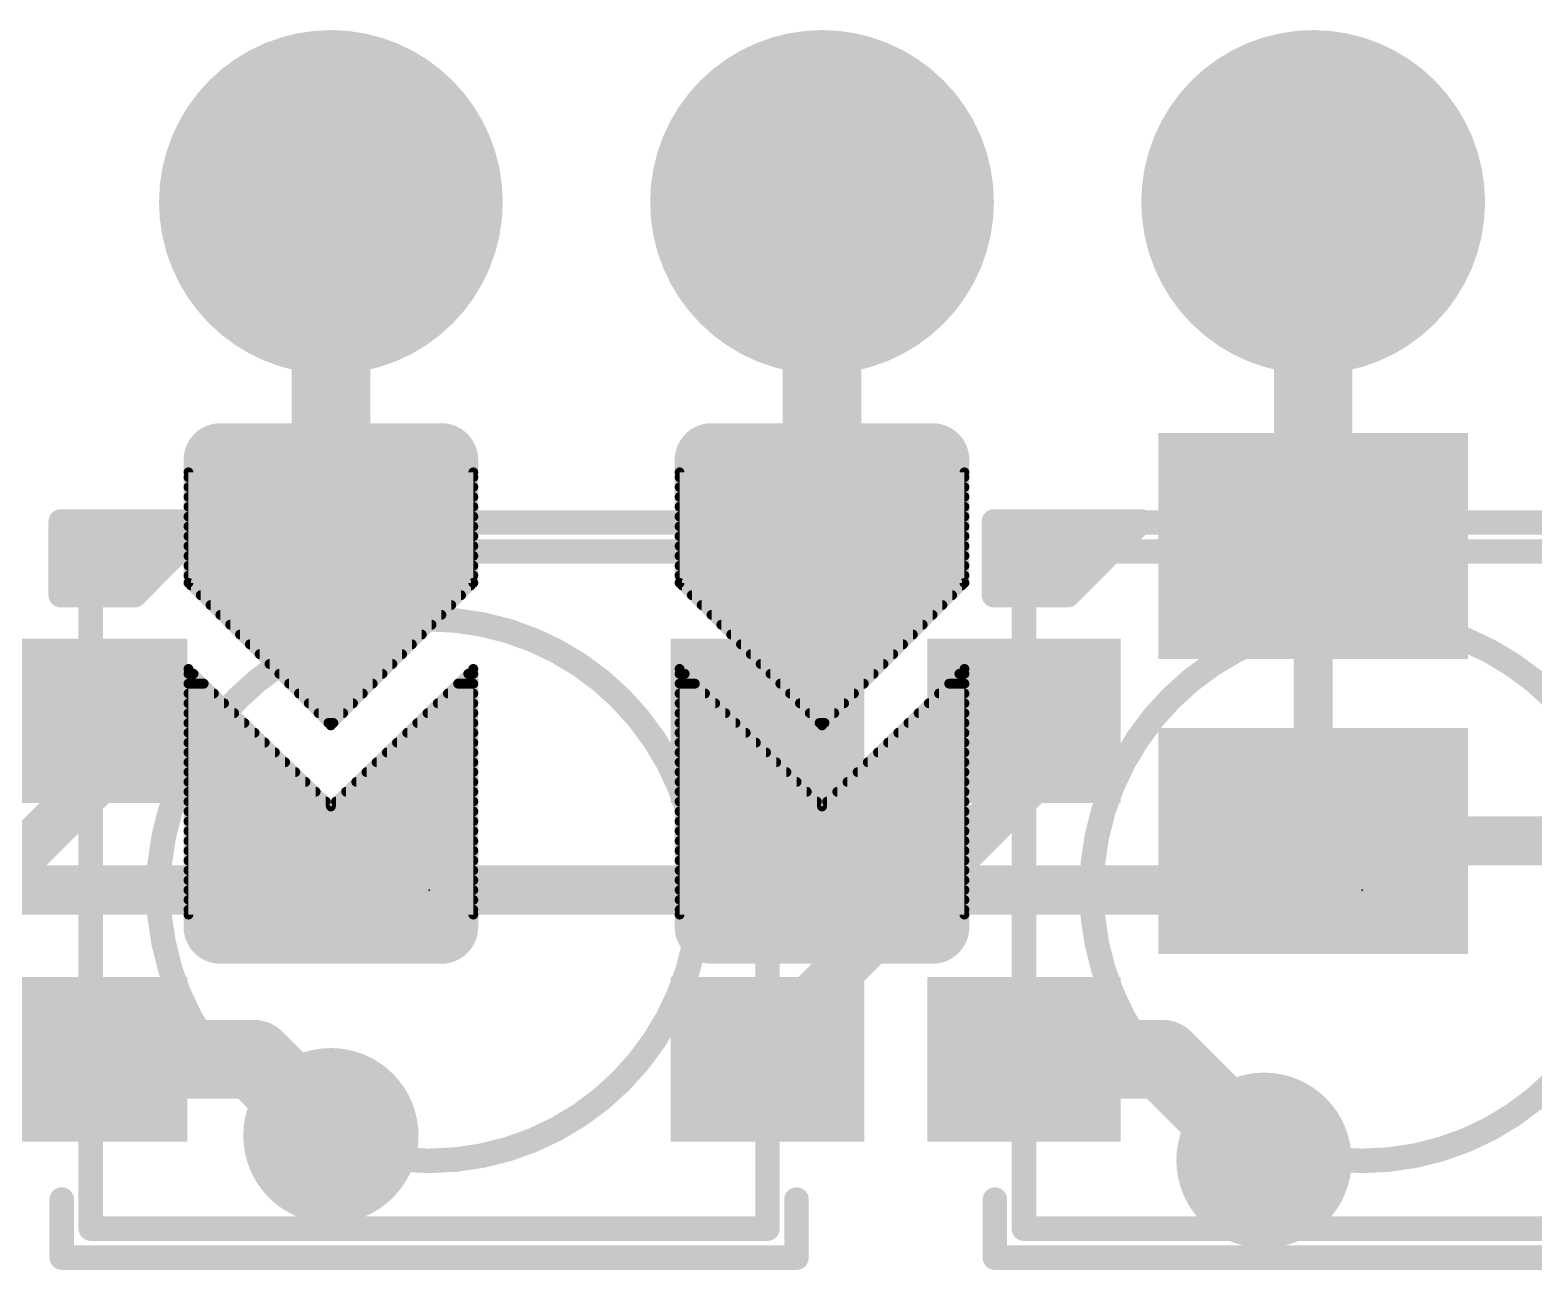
# Model space of a CAD drawing. Extents: x -9.8 to 63.1, y -5.4 to 29.5.
# Drawn here: x 30.19 to 37.97, y 16.07 to 22.48 of the extents above; entities that cross this region are included whole.
import ezdxf

# ---------------------------------------------------------------- set-up
doc = ezdxf.new("R2010")
doc.units = 0
for name, color, linetype in [('1', 12, 'CONTINUOUS'), ('16', 132, 'CONTINUOUS'), ('17', 110, 'CONTINUOUS'), ('18', 110, 'CONTINUOUS'), ('21', 40, 'CONTINUOUS'), ('23', 53, 'CONTINUOUS'), ('51', 253, 'CONTINUOUS')]:
    doc.layers.add(name, color=color, linetype=linetype)

# ---------------------------------------------------------------- blocks, each defined once
blk = doc.blocks.new('RECT')
blk.add_solid([(-0.5, -0.5), (0.5, -0.5), (-0.5, 0.5), (0.5, 0.5)])
blk = doc.blocks.new('ROUNDP')
at = {"const_width": 0.5}
blk.add_lwpolyline([(0, -0.25, 1), (0, 0.25, 1), (0, -0.25)], format="xyb", dxfattribs=at)
blk = doc.blocks.new('RECT121920X243840R50')
at = {"const_width": 0.1905}
blk.add_lwpolyline([(0.2858, -0.5715), (0.2858, 0.5715, 0.4142), (0.1905, 0.6668), (-0.1905, 0.6668, 0.4142), (-0.2858, 0.5715), (-0.2858, -0.5715, 0.4142), (-0.1905, -0.6668), (0.1905, -0.6668, 0.4142)], format="xyb", close=True, dxfattribs=at)
blk.add_solid([(-0.2159, -0.5969), (0.2159, -0.5969), (-0.2159, 0.5969), (0.2159, 0.5969)])
blk = doc.blocks.new('ROUNDV')
at = {"const_width": 0.5}
blk.add_lwpolyline([(0, -0.25, 1), (0, 0.25, 1), (0, -0.25)], format="xyb", dxfattribs=at)

msp = doc.modelspace()

# ---------------------------------------------------------------- linework, layer by layer
at = {"layer": '1'}
for points, const_width in [([(30.508, 18.57), (30.508, 18.909)], 0.254), ([(35.334, 18.57), (35.334, 18.909)], 0.254), ([(29.182, 17.244), (30.508, 18.57)], 0.254), ([(34.008, 17.244), (35.334, 18.57)], 0.254), ([(30.508, 17.159), (31.355, 17.159)], 0.4064), ([(31.355, 17.159), (31.75, 16.764)], 0.4064), ([(34.008, 17.159), (34.008, 17.244)], 0.254), ([(35.334, 17.159), (36.054, 17.159)], 0.4064), ([(36.054, 17.159), (36.576, 16.637)], 0.4064)]:
    msp.add_lwpolyline(points, dxfattribs=dict(at, const_width=const_width))
for points, const_width in [([(30.5715, 18.909, 1), (30.4445, 18.909)], 0.127), ([(35.3975, 18.909, 1), (35.2705, 18.909)], 0.127), ([(30.5529, 18.5251, 1), (30.4631, 18.6149)], 0.127), ([(35.3789, 18.5251, 1), (35.2891, 18.6149)], 0.127), ([(30.4445, 18.57, 1), (30.5715, 18.57)], 0.127), ([(35.2705, 18.57, 1), (35.3975, 18.57)], 0.127), ([(30.508, 17.2606, 1), (30.508, 17.0574)], 0.2032), ([(31.4268, 17.2308, 1), (31.2832, 17.0872)], 0.2032), ([(31.355, 17.0574, 1), (31.355, 17.2606)], 0.2032), ([(34.0715, 17.244, 1), (33.9445, 17.244)], 0.127), ([(33.9631, 17.2889, 1), (34.0529, 17.1991)], 0.127), ([(35.334, 17.2606, 1), (35.334, 17.0574)], 0.2032), ([(36.1258, 17.2308, 1), (35.9822, 17.0872)], 0.2032), ([(36.054, 17.0574, 1), (36.054, 17.2606)], 0.2032), ([(33.9445, 17.159, 1), (34.0715, 17.159)], 0.127), ([(31.6782, 16.6922, 1), (31.8218, 16.8358)], 0.2032), ([(36.5042, 16.5652, 1), (36.6478, 16.7088)], 0.2032)]:
    msp.add_lwpolyline(points, format="xyb", dxfattribs=dict(at, const_width=const_width))
at = {"layer": '16'}
for points, const_width in [([(31.75, 21.59), (31.75, 20.066)], 0.4064), ([(34.29, 21.59), (34.29, 20.066)], 0.4064), ([(36.83, 21.59), (36.83, 19.812)], 0.4064), ([(31.0134, 20.193), (31.0134, 19.6215)], 0.0508), ([(32.4866, 20.193), (31.0134, 20.193)], 0.0508), ([(31.0134, 20.1676), (32.4866, 20.1676)], 0.0508), ([(32.4866, 19.6215), (32.4866, 20.193)], 0.0508), ([(33.5534, 20.193), (33.5534, 19.6215)], 0.0508), ([(35.0266, 20.193), (33.5534, 20.193)], 0.0508), ([(33.5534, 20.1676), (35.0266, 20.1676)], 0.0508), ([(35.0266, 19.6215), (35.0266, 20.193)], 0.0508), ([(31.0134, 20.1168), (32.4866, 20.1168)], 0.0508), ([(31.0134, 20.066), (32.4866, 20.066)], 0.0508), ([(33.5534, 20.1168), (35.0266, 20.1168)], 0.0508), ([(33.5534, 20.066), (35.0266, 20.066)], 0.0508), ([(31.0134, 20.0152), (32.4866, 20.0152)], 0.0508), ([(31.0134, 19.9644), (32.4866, 19.9644)], 0.0508), ([(33.5534, 20.0152), (35.0266, 20.0152)], 0.0508), ([(33.5534, 19.9644), (35.0266, 19.9644)], 0.0508), ([(31.0134, 19.9136), (32.4866, 19.9136)], 0.0508), ([(33.5534, 19.9136), (35.0266, 19.9136)], 0.0508), ([(31.0134, 19.8628), (32.4866, 19.8628)], 0.0508), ([(31.0134, 19.812), (32.4866, 19.812)], 0.0508), ([(33.5534, 19.8628), (35.0266, 19.8628)], 0.0508), ([(33.5534, 19.812), (35.0266, 19.812)], 0.0508), ([(31.0134, 19.7612), (32.4866, 19.7612)], 0.0508), ([(33.5534, 19.7612), (35.0266, 19.7612)], 0.0508), ([(31.0134, 19.7104), (32.4866, 19.7104)], 0.0508), ([(31.0134, 19.6596), (32.4866, 19.6596)], 0.0508), ([(33.5534, 19.7104), (35.0266, 19.7104)], 0.0508), ([(33.5534, 19.6596), (35.0266, 19.6596)], 0.0508), ([(31.0134, 19.6215), (31.75, 18.8849)], 0.0508), ([(31.0261, 19.6088), (32.4739, 19.6088)], 0.0508), ([(31.75, 18.8849), (32.4866, 19.6215)], 0.0508), ([(33.5534, 19.6215), (34.29, 18.8849)], 0.0508), ([(33.5661, 19.6088), (35.0139, 19.6088)], 0.0508), ([(34.29, 18.8849), (35.0266, 19.6215)], 0.0508), ([(31.0769, 19.558), (32.4231, 19.558)], 0.0508), ([(31.1277, 19.5072), (32.3723, 19.5072)], 0.0508), ([(33.6169, 19.558), (34.9631, 19.558)], 0.0508), ([(33.6677, 19.5072), (34.9123, 19.5072)], 0.0508), ([(31.1785, 19.4564), (32.3215, 19.4564)], 0.0508), ([(33.7185, 19.4564), (34.8615, 19.4564)], 0.0508), ([(31.2293, 19.4056), (32.2707, 19.4056)], 0.0508), ([(31.2801, 19.3548), (32.2199, 19.3548)], 0.0508), ([(33.7693, 19.4056), (34.8107, 19.4056)], 0.0508), ([(33.8201, 19.3548), (34.7599, 19.3548)], 0.0508), ([(31.3309, 19.304), (32.1691, 19.304)], 0.0508), ([(33.8709, 19.304), (34.7091, 19.304)], 0.0508), ([(31.3817, 19.2532), (32.1183, 19.2532)], 0.0508), ([(31.4325, 19.2024), (32.0675, 19.2024)], 0.0508), ([(33.9217, 19.2532), (34.6583, 19.2532)], 0.0508), ([(33.9725, 19.2024), (34.6075, 19.2024)], 0.0508), ([(31.0134, 19.177), (31.75, 18.4658)], 0.0508), ([(31.0134, 17.907), (31.0134, 19.177)], 0.0508), ([(31.0134, 19.1516), (31.0397, 19.1516)], 0.0508), ([(31.4833, 19.1516), (32.0167, 19.1516)], 0.0508), ([(31.75, 18.4658), (32.4866, 19.177)], 0.0508), ([(32.4603, 19.1516), (32.4866, 19.1516)], 0.0508), ([(32.4866, 19.177), (32.4866, 17.907)], 0.0508), ([(33.5534, 19.177), (34.29, 18.4658)], 0.0508), ([(33.5534, 17.907), (33.5534, 19.177)], 0.0508), ([(33.5534, 19.1516), (33.5797, 19.1516)], 0.0508), ([(34.0233, 19.1516), (34.5567, 19.1516)], 0.0508), ([(34.29, 18.4658), (35.0266, 19.177)], 0.0508), ([(35.0003, 19.1516), (35.0266, 19.1516)], 0.0508), ([(35.0266, 19.177), (35.0266, 17.907)], 0.0508), ([(31.0134, 19.1008), (31.0923, 19.1008)], 0.0508), ([(31.0134, 19.05), (31.1449, 19.05)], 0.0508), ([(31.5341, 19.1008), (31.9659, 19.1008)], 0.0508), ([(31.5849, 19.05), (31.9151, 19.05)], 0.0508), ([(32.3551, 19.05), (32.4866, 19.05)], 0.0508), ([(32.4077, 19.1008), (32.4866, 19.1008)], 0.0508), ([(33.5534, 19.1008), (33.6323, 19.1008)], 0.0508), ([(33.5534, 19.05), (33.6849, 19.05)], 0.0508), ([(34.0741, 19.1008), (34.5059, 19.1008)], 0.0508), ([(34.1249, 19.05), (34.4551, 19.05)], 0.0508), ([(34.8951, 19.05), (35.0266, 19.05)], 0.0508), ([(34.9477, 19.1008), (35.0266, 19.1008)], 0.0508), ([(31.0134, 18.9992), (31.1976, 18.9992)], 0.0508), ([(31.6357, 18.9992), (31.8643, 18.9992)], 0.0508), ([(32.3025, 18.9992), (32.4866, 18.9992)], 0.0508), ([(33.5534, 18.9992), (33.7375, 18.9992)], 0.0508), ([(34.1757, 18.9992), (34.4043, 18.9992)], 0.0508), ([(34.8424, 18.9992), (35.0266, 18.9992)], 0.0508), ([(31.0134, 18.9484), (31.2502, 18.9484)], 0.0508), ([(31.0134, 18.8976), (31.3028, 18.8976)], 0.0508), ([(31.6865, 18.9484), (31.8135, 18.9484)], 0.0508), ([(31.7373, 18.8976), (31.7627, 18.8976)], 0.0508), ([(32.1972, 18.8976), (32.4866, 18.8976)], 0.0508), ([(32.2498, 18.9484), (32.4866, 18.9484)], 0.0508), ([(33.5534, 18.9484), (33.7902, 18.9484)], 0.0508), ([(33.5534, 18.8976), (33.8428, 18.8976)], 0.0508), ([(34.2265, 18.9484), (34.3535, 18.9484)], 0.0508), ([(34.2773, 18.8976), (34.3027, 18.8976)], 0.0508), ([(34.7372, 18.8976), (35.0266, 18.8976)], 0.0508), ([(34.7898, 18.9484), (35.0266, 18.9484)], 0.0508), ([(31.0134, 18.8468), (31.3554, 18.8468)], 0.0508), ([(32.1446, 18.8468), (32.4866, 18.8468)], 0.0508), ([(33.5534, 18.8468), (33.8954, 18.8468)], 0.0508), ([(34.6846, 18.8468), (35.0266, 18.8468)], 0.0508), ([(31.0134, 18.796), (31.408, 18.796)], 0.0508), ([(31.0134, 18.7452), (31.4606, 18.7452)], 0.0508), ([(32.0394, 18.7452), (32.4866, 18.7452)], 0.0508), ([(32.092, 18.796), (32.4866, 18.796)], 0.0508), ([(33.5534, 18.796), (33.948, 18.796)], 0.0508), ([(33.5534, 18.7452), (34.0006, 18.7452)], 0.0508), ([(34.5794, 18.7452), (35.0266, 18.7452)], 0.0508), ([(34.632, 18.796), (35.0266, 18.796)], 0.0508), ([(31.0134, 18.6944), (31.5132, 18.6944)], 0.0508), ([(31.0134, 18.6436), (31.5659, 18.6436)], 0.0508), ([(31.9342, 18.6436), (32.4866, 18.6436)], 0.0508), ([(31.9868, 18.6944), (32.4866, 18.6944)], 0.0508), ([(33.5534, 18.6944), (34.0532, 18.6944)], 0.0508), ([(33.5534, 18.6436), (34.1059, 18.6436)], 0.0508), ([(34.4742, 18.6436), (35.0266, 18.6436)], 0.0508), ([(34.5268, 18.6944), (35.0266, 18.6944)], 0.0508), ([(31.0134, 18.5928), (31.6185, 18.5928)], 0.0508), ([(31.8815, 18.5928), (32.4866, 18.5928)], 0.0508), ([(33.5534, 18.5928), (34.1585, 18.5928)], 0.0508), ([(34.4215, 18.5928), (35.0266, 18.5928)], 0.0508), ([(31.0134, 18.542), (31.6711, 18.542)], 0.0508), ([(31.0134, 18.4912), (31.7237, 18.4912)], 0.0508), ([(31.7763, 18.4912), (32.4866, 18.4912)], 0.0508), ([(31.8289, 18.542), (32.4866, 18.542)], 0.0508), ([(33.5534, 18.542), (34.2111, 18.542)], 0.0508), ([(33.5534, 18.4912), (34.2637, 18.4912)], 0.0508), ([(34.3163, 18.4912), (35.0266, 18.4912)], 0.0508), ([(34.3689, 18.542), (35.0266, 18.542)], 0.0508), ([(31.0134, 18.4404), (32.4866, 18.4404)], 0.0508), ([(33.5534, 18.4404), (35.0266, 18.4404)], 0.0508), ([(31.0134, 18.3896), (32.4866, 18.3896)], 0.0508), ([(31.0134, 18.3388), (32.4866, 18.3388)], 0.0508), ([(33.5534, 18.3896), (35.0266, 18.3896)], 0.0508), ([(33.5534, 18.3388), (35.0266, 18.3388)], 0.0508), ([(36.83, 18.288), (36.576, 18.034)], 0.254), ([(39.116, 18.288), (36.83, 18.288)], 0.254), ([(31.0134, 18.288), (32.4866, 18.288)], 0.0508), ([(33.5534, 18.288), (35.0266, 18.288)], 0.0508), ([(31.0134, 18.2372), (32.4866, 18.2372)], 0.0508), ([(31.0134, 18.1864), (32.4866, 18.1864)], 0.0508), ([(33.5534, 18.2372), (35.0266, 18.2372)], 0.0508), ([(33.5534, 18.1864), (35.0266, 18.1864)], 0.0508), ([(31.75, 18.034), (29.21, 18.034)], 0.254), ([(31.0134, 18.1356), (32.4866, 18.1356)], 0.0508), ([(34.29, 18.034), (31.75, 18.034)], 0.254), ([(33.5534, 18.1356), (35.0266, 18.1356)], 0.0508), ([(36.576, 18.034), (34.29, 18.034)], 0.254), ([(31.0134, 18.0848), (32.4866, 18.0848)], 0.0508), ([(31.0134, 18.034), (32.4866, 18.034)], 0.0508), ([(33.5534, 18.0848), (35.0266, 18.0848)], 0.0508), ([(33.5534, 18.034), (35.0266, 18.034)], 0.0508), ([(31.0134, 17.9832), (32.4866, 17.9832)], 0.0508), ([(33.5534, 17.9832), (35.0266, 17.9832)], 0.0508), ([(31.0134, 17.9324), (32.4866, 17.9324)], 0.0508), ([(32.4866, 17.907), (31.0134, 17.907)], 0.0508), ([(33.5534, 17.9324), (35.0266, 17.9324)], 0.0508), ([(35.0266, 17.907), (33.5534, 17.907)], 0.0508), ([(31.75, 16.764), (31.623, 16.764)], 0.4064), ([(36.576, 16.637), (36.576, 16.383)], 0.4064)]:
    msp.add_lwpolyline(points, dxfattribs=dict(at, const_width=const_width))
for points, const_width in [([(31.8516, 21.59, 1), (31.6484, 21.59)], 0.2032), ([(34.3916, 21.59, 1), (34.1884, 21.59)], 0.2032), ([(36.9316, 21.59, 1), (36.7284, 21.59)], 0.2032), ([(31.0261, 20.193, 1), (31.0007, 20.193)], 0.0254), ([(31.0134, 20.2057, 1), (31.0134, 20.1803)], 0.0254), ([(31.0134, 20.1803, 1), (31.0134, 20.1549)], 0.0254), ([(31.6484, 20.066, 1), (31.8516, 20.066)], 0.2032), ([(32.4993, 20.193, 1), (32.4739, 20.193)], 0.0254), ([(32.4866, 20.1803, 1), (32.4866, 20.2057)], 0.0254), ([(32.4866, 20.1549, 1), (32.4866, 20.1803)], 0.0254), ([(33.5661, 20.193, 1), (33.5407, 20.193)], 0.0254), ([(33.5534, 20.2057, 1), (33.5534, 20.1803)], 0.0254), ([(33.5534, 20.1803, 1), (33.5534, 20.1549)], 0.0254), ([(34.1884, 20.066, 1), (34.3916, 20.066)], 0.2032), ([(35.0393, 20.193, 1), (35.0139, 20.193)], 0.0254), ([(35.0266, 20.1803, 1), (35.0266, 20.2057)], 0.0254), ([(35.0266, 20.1549, 1), (35.0266, 20.1803)], 0.0254), ([(31.0134, 20.1295, 1), (31.0134, 20.1041)], 0.0254), ([(31.0134, 20.0787, 1), (31.0134, 20.0533)], 0.0254), ([(32.4866, 20.1041, 1), (32.4866, 20.1295)], 0.0254), ([(32.4866, 20.0533, 1), (32.4866, 20.0787)], 0.0254), ([(33.5534, 20.1295, 1), (33.5534, 20.1041)], 0.0254), ([(33.5534, 20.0787, 1), (33.5534, 20.0533)], 0.0254), ([(35.0266, 20.1041, 1), (35.0266, 20.1295)], 0.0254), ([(35.0266, 20.0533, 1), (35.0266, 20.0787)], 0.0254), ([(31.0134, 20.0279, 1), (31.0134, 20.0025)], 0.0254), ([(31.0134, 19.9771, 1), (31.0134, 19.9517)], 0.0254), ([(32.4866, 20.0025, 1), (32.4866, 20.0279)], 0.0254), ([(32.4866, 19.9517, 1), (32.4866, 19.9771)], 0.0254), ([(33.5534, 20.0279, 1), (33.5534, 20.0025)], 0.0254), ([(33.5534, 19.9771, 1), (33.5534, 19.9517)], 0.0254), ([(35.0266, 20.0025, 1), (35.0266, 20.0279)], 0.0254), ([(35.0266, 19.9517, 1), (35.0266, 19.9771)], 0.0254), ([(31.0134, 19.9263, 1), (31.0134, 19.9009)], 0.0254), ([(32.4866, 19.9009, 1), (32.4866, 19.9263)], 0.0254), ([(33.5534, 19.9263, 1), (33.5534, 19.9009)], 0.0254), ([(35.0266, 19.9009, 1), (35.0266, 19.9263)], 0.0254), ([(36.7284, 19.812, 1), (36.9316, 19.812)], 0.2032), ([(31.0134, 19.8755, 1), (31.0134, 19.8501)], 0.0254), ([(31.0134, 19.8247, 1), (31.0134, 19.7993)], 0.0254), ([(32.4866, 19.8501, 1), (32.4866, 19.8755)], 0.0254), ([(32.4866, 19.7993, 1), (32.4866, 19.8247)], 0.0254), ([(33.5534, 19.8755, 1), (33.5534, 19.8501)], 0.0254), ([(33.5534, 19.8247, 1), (33.5534, 19.7993)], 0.0254), ([(35.0266, 19.8501, 1), (35.0266, 19.8755)], 0.0254), ([(35.0266, 19.7993, 1), (35.0266, 19.8247)], 0.0254), ([(31.0134, 19.7739, 1), (31.0134, 19.7485)], 0.0254), ([(32.4866, 19.7485, 1), (32.4866, 19.7739)], 0.0254), ([(33.5534, 19.7739, 1), (33.5534, 19.7485)], 0.0254), ([(35.0266, 19.7485, 1), (35.0266, 19.7739)], 0.0254), ([(31.0134, 19.7231, 1), (31.0134, 19.6977)], 0.0254), ([(31.0134, 19.6723, 1), (31.0134, 19.6469)], 0.0254), ([(32.4866, 19.6977, 1), (32.4866, 19.7231)], 0.0254), ([(32.4866, 19.6469, 1), (32.4866, 19.6723)], 0.0254), ([(33.5534, 19.7231, 1), (33.5534, 19.6977)], 0.0254), ([(33.5534, 19.6723, 1), (33.5534, 19.6469)], 0.0254), ([(35.0266, 19.6977, 1), (35.0266, 19.7231)], 0.0254), ([(35.0266, 19.6469, 1), (35.0266, 19.6723)], 0.0254), ([(31.0224, 19.6305, 1), (31.0044, 19.6125)], 0.0254), ([(31.0007, 19.6215, 1), (31.0261, 19.6215)], 0.0254), ([(31.0261, 19.6215, 1), (31.0261, 19.5961)], 0.0254), ([(32.4739, 19.6215, 1), (32.4993, 19.6215)], 0.0254), ([(32.4739, 19.5961, 1), (32.4739, 19.6215)], 0.0254), ([(32.4956, 19.6125, 1), (32.4776, 19.6305)], 0.0254), ([(33.5624, 19.6305, 1), (33.5444, 19.6125)], 0.0254), ([(33.5407, 19.6215, 1), (33.5661, 19.6215)], 0.0254), ([(33.5661, 19.6215, 1), (33.5661, 19.5961)], 0.0254), ([(35.0139, 19.6215, 1), (35.0393, 19.6215)], 0.0254), ([(35.0139, 19.5961, 1), (35.0139, 19.6215)], 0.0254), ([(35.0356, 19.6125, 1), (35.0176, 19.6305)], 0.0254), ([(31.0769, 19.5707, 1), (31.0769, 19.5453)], 0.0254), ([(31.1277, 19.5199, 1), (31.1277, 19.4945)], 0.0254), ([(32.3723, 19.4945, 1), (32.3723, 19.5199)], 0.0254), ([(32.4231, 19.5453, 1), (32.4231, 19.5707)], 0.0254), ([(33.6169, 19.5707, 1), (33.6169, 19.5453)], 0.0254), ([(33.6677, 19.5199, 1), (33.6677, 19.4945)], 0.0254), ([(34.9123, 19.4945, 1), (34.9123, 19.5199)], 0.0254), ([(34.9631, 19.5453, 1), (34.9631, 19.5707)], 0.0254), ([(31.1785, 19.4691, 1), (31.1785, 19.4437)], 0.0254), ([(32.3215, 19.4437, 1), (32.3215, 19.4691)], 0.0254), ([(33.7185, 19.4691, 1), (33.7185, 19.4437)], 0.0254), ([(34.8615, 19.4437, 1), (34.8615, 19.4691)], 0.0254), ([(31.2293, 19.4183, 1), (31.2293, 19.3929)], 0.0254), ([(31.2801, 19.3675, 1), (31.2801, 19.3421)], 0.0254), ([(32.2199, 19.3421, 1), (32.2199, 19.3675)], 0.0254), ([(32.2707, 19.3929, 1), (32.2707, 19.4183)], 0.0254), ([(33.7693, 19.4183, 1), (33.7693, 19.3929)], 0.0254), ([(33.8201, 19.3675, 1), (33.8201, 19.3421)], 0.0254), ([(34.7599, 19.3421, 1), (34.7599, 19.3675)], 0.0254), ([(34.8107, 19.3929, 1), (34.8107, 19.4183)], 0.0254), ([(31.3309, 19.3167, 1), (31.3309, 19.2913)], 0.0254), ([(32.1691, 19.2913, 1), (32.1691, 19.3167)], 0.0254), ([(33.8709, 19.3167, 1), (33.8709, 19.2913)], 0.0254), ([(34.7091, 19.2913, 1), (34.7091, 19.3167)], 0.0254), ([(31.3817, 19.2659, 1), (31.3817, 19.2405)], 0.0254), ([(31.4325, 19.2151, 1), (31.4325, 19.1897)], 0.0254), ([(32.0675, 19.1897, 1), (32.0675, 19.2151)], 0.0254), ([(32.1183, 19.2405, 1), (32.1183, 19.2659)], 0.0254), ([(33.9217, 19.2659, 1), (33.9217, 19.2405)], 0.0254), ([(33.9725, 19.2151, 1), (33.9725, 19.1897)], 0.0254), ([(34.6075, 19.1897, 1), (34.6075, 19.2151)], 0.0254), ([(34.6583, 19.2405, 1), (34.6583, 19.2659)], 0.0254), ([(31.0222, 19.1861, 1), (31.0046, 19.1679)], 0.0254), ([(31.0261, 19.177, 1), (31.0007, 19.177)], 0.0254), ([(31.0134, 19.1643, 1), (31.0134, 19.1389)], 0.0254), ([(31.0397, 19.1389, 1), (31.0397, 19.1643)], 0.0254), ([(31.4833, 19.1643, 1), (31.4833, 19.1389)], 0.0254), ([(32.0167, 19.1389, 1), (32.0167, 19.1643)], 0.0254), ([(32.4603, 19.1643, 1), (32.4603, 19.1389)], 0.0254), ([(32.4993, 19.177, 1), (32.4739, 19.177)], 0.0254), ([(32.4954, 19.1679, 1), (32.4778, 19.1861)], 0.0254), ([(32.4866, 19.1389, 1), (32.4866, 19.1643)], 0.0254), ([(33.5622, 19.1861, 1), (33.5446, 19.1679)], 0.0254), ([(33.5661, 19.177, 1), (33.5407, 19.177)], 0.0254), ([(33.5534, 19.1643, 1), (33.5534, 19.1389)], 0.0254), ([(33.5797, 19.1389, 1), (33.5797, 19.1643)], 0.0254), ([(34.0233, 19.1643, 1), (34.0233, 19.1389)], 0.0254), ([(34.5567, 19.1389, 1), (34.5567, 19.1643)], 0.0254), ([(35.0003, 19.1643, 1), (35.0003, 19.1389)], 0.0254), ([(35.0393, 19.177, 1), (35.0139, 19.177)], 0.0254), ([(35.0354, 19.1679, 1), (35.0178, 19.1861)], 0.0254), ([(35.0266, 19.1389, 1), (35.0266, 19.1643)], 0.0254), ([(31.0134, 19.1135, 1), (31.0134, 19.0881)], 0.0254), ([(31.0134, 19.0627, 1), (31.0134, 19.0373)], 0.0254), ([(31.0923, 19.0881, 1), (31.0923, 19.1135)], 0.0254), ([(31.1449, 19.0373, 1), (31.1449, 19.0627)], 0.0254), ([(31.5341, 19.1135, 1), (31.5341, 19.0881)], 0.0254), ([(31.5849, 19.0627, 1), (31.5849, 19.0373)], 0.0254), ([(31.9151, 19.0373, 1), (31.9151, 19.0627)], 0.0254), ([(31.9659, 19.0881, 1), (31.9659, 19.1135)], 0.0254), ([(32.3551, 19.0627, 1), (32.3551, 19.0373)], 0.0254), ([(32.4077, 19.1135, 1), (32.4077, 19.0881)], 0.0254), ([(32.4866, 19.0881, 1), (32.4866, 19.1135)], 0.0254), ([(32.4866, 19.0373, 1), (32.4866, 19.0627)], 0.0254), ([(33.5534, 19.1135, 1), (33.5534, 19.0881)], 0.0254), ([(33.5534, 19.0627, 1), (33.5534, 19.0373)], 0.0254), ([(33.6323, 19.0881, 1), (33.6323, 19.1135)], 0.0254), ([(33.6849, 19.0373, 1), (33.6849, 19.0627)], 0.0254), ([(34.0741, 19.1135, 1), (34.0741, 19.0881)], 0.0254), ([(34.1249, 19.0627, 1), (34.1249, 19.0373)], 0.0254), ([(34.4551, 19.0373, 1), (34.4551, 19.0627)], 0.0254), ([(34.5059, 19.0881, 1), (34.5059, 19.1135)], 0.0254), ([(34.8951, 19.0627, 1), (34.8951, 19.0373)], 0.0254), ([(34.9477, 19.1135, 1), (34.9477, 19.0881)], 0.0254), ([(35.0266, 19.0881, 1), (35.0266, 19.1135)], 0.0254), ([(35.0266, 19.0373, 1), (35.0266, 19.0627)], 0.0254), ([(31.0134, 19.0119, 1), (31.0134, 18.9865)], 0.0254), ([(31.1976, 18.9865, 1), (31.1976, 19.0119)], 0.0254), ([(31.6357, 19.0119, 1), (31.6357, 18.9865)], 0.0254), ([(31.8643, 18.9865, 1), (31.8643, 19.0119)], 0.0254), ([(32.3025, 19.0119, 1), (32.3025, 18.9865)], 0.0254), ([(32.4866, 18.9865, 1), (32.4866, 19.0119)], 0.0254), ([(33.5534, 19.0119, 1), (33.5534, 18.9865)], 0.0254), ([(33.7375, 18.9865, 1), (33.7375, 19.0119)], 0.0254), ([(34.1757, 19.0119, 1), (34.1757, 18.9865)], 0.0254), ([(34.4043, 18.9865, 1), (34.4043, 19.0119)], 0.0254), ([(34.8424, 19.0119, 1), (34.8424, 18.9865)], 0.0254), ([(35.0266, 18.9865, 1), (35.0266, 19.0119)], 0.0254), ([(31.0134, 18.9611, 1), (31.0134, 18.9357)], 0.0254), ([(31.0134, 18.9103, 1), (31.0134, 18.8849)], 0.0254), ([(31.2502, 18.9357, 1), (31.2502, 18.9611)], 0.0254), ([(31.3028, 18.8849, 1), (31.3028, 18.9103)], 0.0254), ([(31.6865, 18.9611, 1), (31.6865, 18.9357)], 0.0254), ([(31.7373, 18.9103, 1), (31.7373, 18.8849)], 0.0254), ([(31.741, 18.8939, 1), (31.759, 18.8759)], 0.0254), ([(31.741, 18.8759, 1), (31.759, 18.8939)], 0.0254), ([(31.7627, 18.8849, 1), (31.7627, 18.9103)], 0.0254), ([(31.8135, 18.9357, 1), (31.8135, 18.9611)], 0.0254), ([(32.1972, 18.9103, 1), (32.1972, 18.8849)], 0.0254), ([(32.2498, 18.9611, 1), (32.2498, 18.9357)], 0.0254), ([(32.4866, 18.9357, 1), (32.4866, 18.9611)], 0.0254), ([(32.4866, 18.8849, 1), (32.4866, 18.9103)], 0.0254), ([(33.5534, 18.9611, 1), (33.5534, 18.9357)], 0.0254), ([(33.5534, 18.9103, 1), (33.5534, 18.8849)], 0.0254), ([(33.7902, 18.9357, 1), (33.7902, 18.9611)], 0.0254), ([(33.8428, 18.8849, 1), (33.8428, 18.9103)], 0.0254), ([(34.2265, 18.9611, 1), (34.2265, 18.9357)], 0.0254), ([(34.2773, 18.9103, 1), (34.2773, 18.8849)], 0.0254), ([(34.281, 18.8939, 1), (34.299, 18.8759)], 0.0254), ([(34.281, 18.8759, 1), (34.299, 18.8939)], 0.0254), ([(34.3027, 18.8849, 1), (34.3027, 18.9103)], 0.0254), ([(34.3535, 18.9357, 1), (34.3535, 18.9611)], 0.0254), ([(34.7372, 18.9103, 1), (34.7372, 18.8849)], 0.0254), ([(34.7898, 18.9611, 1), (34.7898, 18.9357)], 0.0254), ([(35.0266, 18.9357, 1), (35.0266, 18.9611)], 0.0254), ([(35.0266, 18.8849, 1), (35.0266, 18.9103)], 0.0254), ([(31.0134, 18.8595, 1), (31.0134, 18.8341)], 0.0254), ([(31.3554, 18.8341, 1), (31.3554, 18.8595)], 0.0254), ([(32.1446, 18.8595, 1), (32.1446, 18.8341)], 0.0254), ([(32.4866, 18.8341, 1), (32.4866, 18.8595)], 0.0254), ([(33.5534, 18.8595, 1), (33.5534, 18.8341)], 0.0254), ([(33.8954, 18.8341, 1), (33.8954, 18.8595)], 0.0254), ([(34.6846, 18.8595, 1), (34.6846, 18.8341)], 0.0254), ([(35.0266, 18.8341, 1), (35.0266, 18.8595)], 0.0254), ([(31.0134, 18.8087, 1), (31.0134, 18.7833)], 0.0254), ([(31.0134, 18.7579, 1), (31.0134, 18.7325)], 0.0254), ([(31.408, 18.7833, 1), (31.408, 18.8087)], 0.0254), ([(31.4606, 18.7325, 1), (31.4606, 18.7579)], 0.0254), ([(32.0394, 18.7579, 1), (32.0394, 18.7325)], 0.0254), ([(32.092, 18.8087, 1), (32.092, 18.7833)], 0.0254), ([(32.4866, 18.7833, 1), (32.4866, 18.8087)], 0.0254), ([(32.4866, 18.7325, 1), (32.4866, 18.7579)], 0.0254), ([(33.5534, 18.8087, 1), (33.5534, 18.7833)], 0.0254), ([(33.5534, 18.7579, 1), (33.5534, 18.7325)], 0.0254), ([(33.948, 18.7833, 1), (33.948, 18.8087)], 0.0254), ([(34.0006, 18.7325, 1), (34.0006, 18.7579)], 0.0254), ([(34.5794, 18.7579, 1), (34.5794, 18.7325)], 0.0254), ([(34.632, 18.8087, 1), (34.632, 18.7833)], 0.0254), ([(35.0266, 18.7833, 1), (35.0266, 18.8087)], 0.0254), ([(35.0266, 18.7325, 1), (35.0266, 18.7579)], 0.0254), ([(31.0134, 18.7071, 1), (31.0134, 18.6817)], 0.0254), ([(31.0134, 18.6563, 1), (31.0134, 18.6309)], 0.0254), ([(31.5132, 18.6817, 1), (31.5132, 18.7071)], 0.0254), ([(31.5659, 18.6309, 1), (31.5659, 18.6563)], 0.0254), ([(31.9342, 18.6563, 1), (31.9342, 18.6309)], 0.0254), ([(31.9868, 18.7071, 1), (31.9868, 18.6817)], 0.0254), ([(32.4866, 18.6817, 1), (32.4866, 18.7071)], 0.0254), ([(32.4866, 18.6309, 1), (32.4866, 18.6563)], 0.0254), ([(33.5534, 18.7071, 1), (33.5534, 18.6817)], 0.0254), ([(33.5534, 18.6563, 1), (33.5534, 18.6309)], 0.0254), ([(34.0532, 18.6817, 1), (34.0532, 18.7071)], 0.0254), ([(34.1059, 18.6309, 1), (34.1059, 18.6563)], 0.0254), ([(34.4742, 18.6563, 1), (34.4742, 18.6309)], 0.0254), ([(34.5268, 18.7071, 1), (34.5268, 18.6817)], 0.0254), ([(35.0266, 18.6817, 1), (35.0266, 18.7071)], 0.0254), ([(35.0266, 18.6309, 1), (35.0266, 18.6563)], 0.0254), ([(31.0134, 18.6055, 1), (31.0134, 18.5801)], 0.0254), ([(31.6185, 18.5801, 1), (31.6185, 18.6055)], 0.0254), ([(31.8815, 18.6055, 1), (31.8815, 18.5801)], 0.0254), ([(32.4866, 18.5801, 1), (32.4866, 18.6055)], 0.0254), ([(33.5534, 18.6055, 1), (33.5534, 18.5801)], 0.0254), ([(34.1585, 18.5801, 1), (34.1585, 18.6055)], 0.0254), ([(34.4215, 18.6055, 1), (34.4215, 18.5801)], 0.0254), ([(35.0266, 18.5801, 1), (35.0266, 18.6055)], 0.0254), ([(31.0134, 18.5547, 1), (31.0134, 18.5293)], 0.0254), ([(31.0134, 18.5039, 1), (31.0134, 18.4785)], 0.0254), ([(31.6711, 18.5293, 1), (31.6711, 18.5547)], 0.0254), ([(31.7237, 18.4785, 1), (31.7237, 18.5039)], 0.0254), ([(31.7763, 18.5039, 1), (31.7763, 18.4785)], 0.0254), ([(31.8289, 18.5547, 1), (31.8289, 18.5293)], 0.0254), ([(32.4866, 18.5293, 1), (32.4866, 18.5547)], 0.0254), ([(32.4866, 18.4785, 1), (32.4866, 18.5039)], 0.0254), ([(33.5534, 18.5547, 1), (33.5534, 18.5293)], 0.0254), ([(33.5534, 18.5039, 1), (33.5534, 18.4785)], 0.0254), ([(34.2111, 18.5293, 1), (34.2111, 18.5547)], 0.0254), ([(34.2637, 18.4785, 1), (34.2637, 18.5039)], 0.0254), ([(34.3163, 18.5039, 1), (34.3163, 18.4785)], 0.0254), ([(34.3689, 18.5547, 1), (34.3689, 18.5293)], 0.0254), ([(35.0266, 18.5293, 1), (35.0266, 18.5547)], 0.0254), ([(35.0266, 18.4785, 1), (35.0266, 18.5039)], 0.0254), ([(31.0134, 18.4531, 1), (31.0134, 18.4277)], 0.0254), ([(31.7412, 18.4749, 1), (31.7588, 18.4567)], 0.0254), ([(31.7412, 18.4567, 1), (31.7588, 18.4749)], 0.0254), ([(32.4866, 18.4277, 1), (32.4866, 18.4531)], 0.0254), ([(33.5534, 18.4531, 1), (33.5534, 18.4277)], 0.0254), ([(34.2812, 18.4749, 1), (34.2988, 18.4567)], 0.0254), ([(34.2812, 18.4567, 1), (34.2988, 18.4749)], 0.0254), ([(35.0266, 18.4277, 1), (35.0266, 18.4531)], 0.0254), ([(31.0134, 18.4023, 1), (31.0134, 18.3769)], 0.0254), ([(31.0134, 18.3515, 1), (31.0134, 18.3261)], 0.0254), ([(32.4866, 18.3769, 1), (32.4866, 18.4023)], 0.0254), ([(32.4866, 18.3261, 1), (32.4866, 18.3515)], 0.0254), ([(33.5534, 18.4023, 1), (33.5534, 18.3769)], 0.0254), ([(33.5534, 18.3515, 1), (33.5534, 18.3261)], 0.0254), ([(35.0266, 18.3769, 1), (35.0266, 18.4023)], 0.0254), ([(35.0266, 18.3261, 1), (35.0266, 18.3515)], 0.0254), ([(36.83, 18.3515, 1), (36.83, 18.2245)], 0.127), ([(36.8749, 18.2431, 1), (36.7851, 18.3329)], 0.127), ([(31.0134, 18.3007, 1), (31.0134, 18.2753)], 0.0254), ([(32.4866, 18.2753, 1), (32.4866, 18.3007)], 0.0254), ([(33.5534, 18.3007, 1), (33.5534, 18.2753)], 0.0254), ([(35.0266, 18.2753, 1), (35.0266, 18.3007)], 0.0254), ([(31.0134, 18.2499, 1), (31.0134, 18.2245)], 0.0254), ([(31.0134, 18.1991, 1), (31.0134, 18.1737)], 0.0254), ([(32.4866, 18.2245, 1), (32.4866, 18.2499)], 0.0254), ([(32.4866, 18.1737, 1), (32.4866, 18.1991)], 0.0254), ([(33.5534, 18.2499, 1), (33.5534, 18.2245)], 0.0254), ([(33.5534, 18.1991, 1), (33.5534, 18.1737)], 0.0254), ([(35.0266, 18.2245, 1), (35.0266, 18.2499)], 0.0254), ([(35.0266, 18.1737, 1), (35.0266, 18.1991)], 0.0254), ([(31.0134, 18.1483, 1), (31.0134, 18.1229)], 0.0254), ([(31.75, 18.0975, 1), (31.75, 17.9705)], 0.127), ([(31.75, 17.9705, 1), (31.75, 18.0975)], 0.127), ([(32.4866, 18.1229, 1), (32.4866, 18.1483)], 0.0254), ([(33.5534, 18.1483, 1), (33.5534, 18.1229)], 0.0254), ([(34.29, 18.0975, 1), (34.29, 17.9705)], 0.127), ([(34.29, 17.9705, 1), (34.29, 18.0975)], 0.127), ([(35.0266, 18.1229, 1), (35.0266, 18.1483)], 0.0254), ([(36.5311, 18.0789, 1), (36.6209, 17.9891)], 0.127), ([(36.576, 17.9705, 1), (36.576, 18.0975)], 0.127), ([(31.0134, 18.0975, 1), (31.0134, 18.0721)], 0.0254), ([(31.0134, 18.0467, 1), (31.0134, 18.0213)], 0.0254), ([(32.4866, 18.0721, 1), (32.4866, 18.0975)], 0.0254), ([(32.4866, 18.0213, 1), (32.4866, 18.0467)], 0.0254), ([(33.5534, 18.0975, 1), (33.5534, 18.0721)], 0.0254), ([(33.5534, 18.0467, 1), (33.5534, 18.0213)], 0.0254), ([(35.0266, 18.0721, 1), (35.0266, 18.0975)], 0.0254), ([(35.0266, 18.0213, 1), (35.0266, 18.0467)], 0.0254), ([(31.0134, 17.9959, 1), (31.0134, 17.9705)], 0.0254), ([(32.4866, 17.9705, 1), (32.4866, 17.9959)], 0.0254), ([(33.5534, 17.9959, 1), (33.5534, 17.9705)], 0.0254), ([(35.0266, 17.9705, 1), (35.0266, 17.9959)], 0.0254), ([(31.0134, 17.9451, 1), (31.0134, 17.9197)], 0.0254), ([(31.0134, 17.9197, 1), (31.0134, 17.8943)], 0.0254), ([(31.0007, 17.907, 1), (31.0261, 17.907)], 0.0254), ([(32.4739, 17.907, 1), (32.4993, 17.907)], 0.0254), ([(32.4866, 17.9197, 1), (32.4866, 17.9451)], 0.0254), ([(32.4866, 17.8943, 1), (32.4866, 17.9197)], 0.0254), ([(33.5534, 17.9451, 1), (33.5534, 17.9197)], 0.0254), ([(33.5534, 17.9197, 1), (33.5534, 17.8943)], 0.0254), ([(33.5407, 17.907, 1), (33.5661, 17.907)], 0.0254), ([(35.0139, 17.907, 1), (35.0393, 17.907)], 0.0254), ([(35.0266, 17.9197, 1), (35.0266, 17.9451)], 0.0254), ([(35.0266, 17.8943, 1), (35.0266, 17.9197)], 0.0254), ([(31.623, 16.8656, 1), (31.623, 16.6624)], 0.2032), ([(31.75, 16.6624, 1), (31.75, 16.8656)], 0.2032), ([(36.6776, 16.637, 1), (36.4744, 16.637)], 0.2032), ([(36.4744, 16.383, 1), (36.6776, 16.383)], 0.2032)]:
    msp.add_lwpolyline(points, format="xyb", dxfattribs=dict(at, const_width=const_width))
at = {"layer": '21', "const_width": 0.127}
for points in [[(30.353, 19.939), (30.353, 19.558)], [(31.115, 19.939), (30.353, 19.939)], [(30.358, 19.634), (30.358, 19.934)], [(30.358, 19.934), (34.158, 19.934)], [(30.734, 19.558), (31.115, 19.939)], [(34.158, 19.934), (34.158, 19.634)], [(35.179, 19.939), (35.179, 19.558)], [(35.941, 19.939), (35.179, 19.939)], [(35.184, 19.634), (35.184, 19.934)], [(35.184, 19.934), (38.984, 19.934)], [(35.56, 19.558), (35.941, 19.939)], [(30.353, 19.812), (30.988, 19.812)], [(35.179, 19.812), (35.814, 19.812)], [(30.353, 19.685), (30.861, 19.685)], [(35.179, 19.685), (35.687, 19.685)], [(30.353, 19.558), (30.734, 19.558)], [(30.353, 19.558), (30.734, 19.558)], [(35.179, 19.558), (35.56, 19.558)], [(35.179, 19.558), (35.56, 19.558)], [(30.358, 16.434), (30.358, 16.134)], [(34.158, 16.134), (34.158, 16.434)], [(35.184, 16.434), (35.184, 16.134)], [(30.358, 16.134), (34.158, 16.134)], [(35.184, 16.134), (38.984, 16.134)]]:
    msp.add_lwpolyline(points, dxfattribs=at)
at = {"layer": '21', "const_width": 0.0635}
for points in [[(30.3848, 19.939, 1), (30.3213, 19.939)], [(30.353, 19.9707, 1), (30.353, 19.9073)], [(30.3897, 19.934, 1), (30.3263, 19.934)], [(30.358, 19.9657, 1), (30.358, 19.9023)], [(31.1375, 19.9165, 1), (31.0925, 19.9615)], [(31.115, 19.9073, 1), (31.115, 19.9707)], [(34.1898, 19.934, 1), (34.1262, 19.934)], [(34.158, 19.9023, 1), (34.158, 19.9657)], [(35.2108, 19.939, 1), (35.1472, 19.939)], [(35.179, 19.9707, 1), (35.179, 19.9073)], [(35.2158, 19.934, 1), (35.1523, 19.934)], [(35.184, 19.9657, 1), (35.184, 19.9023)], [(35.9635, 19.9165, 1), (35.9185, 19.9615)], [(35.941, 19.9073, 1), (35.941, 19.9707)], [(30.353, 19.8438, 1), (30.353, 19.7803)], [(30.988, 19.7803, 1), (30.988, 19.8438)], [(35.179, 19.8438, 1), (35.179, 19.7803)], [(35.814, 19.7803, 1), (35.814, 19.8438)], [(30.353, 19.7168, 1), (30.353, 19.6533)], [(30.861, 19.6533, 1), (30.861, 19.7168)], [(35.179, 19.7168, 1), (35.179, 19.6533)], [(35.687, 19.6533, 1), (35.687, 19.7168)], [(30.353, 19.5897, 1), (30.353, 19.5263)], [(30.353, 19.5897, 1), (30.353, 19.5263)], [(30.3263, 19.634, 1), (30.3897, 19.634)], [(30.7115, 19.5805, 1), (30.7565, 19.5355)], [(30.734, 19.5263, 1), (30.734, 19.5897)], [(30.734, 19.5263, 1), (30.734, 19.5897)], [(34.1262, 19.634, 1), (34.1898, 19.634)], [(35.179, 19.5897, 1), (35.179, 19.5263)], [(35.179, 19.5897, 1), (35.179, 19.5263)], [(35.1523, 19.634, 1), (35.2158, 19.634)], [(35.5375, 19.5805, 1), (35.5825, 19.5355)], [(35.56, 19.5263, 1), (35.56, 19.5897)], [(35.56, 19.5263, 1), (35.56, 19.5897)], [(30.3213, 19.558, 1), (30.3848, 19.558)], [(35.1472, 19.558, 1), (35.2108, 19.558)], [(30.3897, 16.434, 1), (30.3263, 16.434)], [(34.1898, 16.434, 1), (34.1262, 16.434)], [(35.2158, 16.434, 1), (35.1523, 16.434)], [(30.358, 16.1657, 1), (30.358, 16.1023)], [(34.158, 16.1023, 1), (34.158, 16.1657)], [(35.184, 16.1657, 1), (35.184, 16.1023)], [(30.3263, 16.134, 1), (30.3897, 16.134)], [(34.1262, 16.134, 1), (34.1898, 16.134)], [(35.1523, 16.134, 1), (35.2158, 16.134)]]:
    msp.add_lwpolyline(points, format="xyb", dxfattribs=at)
at = {"layer": '23'}
for p in [(32.258, 18.034), (37.084, 18.034)]:
    msp.add_point(p, dxfattribs=at)
at = {"layer": '51', "const_width": 0.127}
for points in [[(30.508, 19.784), (34.008, 19.784)], [(30.508, 16.284), (30.508, 19.784)], [(34.008, 19.784), (34.008, 16.284)], [(35.334, 19.784), (38.834, 19.784)], [(35.334, 16.284), (35.334, 19.784)], [(34.008, 16.284), (30.508, 16.284)], [(38.834, 16.284), (35.334, 16.284)]]:
    msp.add_lwpolyline(points, dxfattribs=at)
at = {"layer": '51'}
for points, const_width in [([(30.508, 19.8158, 1), (30.508, 19.7523)], 0.0635), ([(30.5398, 19.784, 1), (30.4763, 19.784)], 0.0635), ([(34.0398, 19.784, 1), (33.9763, 19.784)], 0.0635), ([(34.008, 19.7523, 1), (34.008, 19.8158)], 0.0635), ([(35.334, 19.8158, 1), (35.334, 19.7523)], 0.0635), ([(35.3658, 19.784, 1), (35.3023, 19.784)], 0.0635), ([(32.258, 16.634, 1), (32.258, 19.434, 1), (32.258, 16.634)], 0.127), ([(37.084, 16.634, 1), (37.084, 19.434, 1), (37.084, 16.634)], 0.127), ([(30.508, 16.3158, 1), (30.508, 16.2523)], 0.0635), ([(34.008, 16.2523, 1), (34.008, 16.3158)], 0.0635), ([(35.334, 16.3158, 1), (35.334, 16.2523)], 0.0635), ([(30.4763, 16.284, 1), (30.5398, 16.284)], 0.0635), ([(33.9763, 16.284, 1), (34.0398, 16.284)], 0.0635), ([(35.3023, 16.284, 1), (35.3658, 16.284)], 0.0635)]:
    msp.add_lwpolyline(points, format="xyb", dxfattribs=dict(at, const_width=const_width))

# ---------------------------------------------------------------- block references
at = {"layer": '1', "xscale": 0.85, "rotation": 90}
for p in [(30.508, 18.909), (34.008, 18.909), (35.334, 18.909), (30.508, 17.159), (34.008, 17.159), (35.334, 17.159)]:
    msp.add_blockref('RECT', p, dxfattribs=at)
at = {"layer": '16', "rotation": 270}
for p in [(31.75, 20.066), (34.29, 20.066), (31.75, 18.034), (34.29, 18.034)]:
    msp.add_blockref('RECT121920X243840R50', p, dxfattribs=at)
for p, xscale, yscale in [((36.83, 19.812), 1.1684, 1.6002), ((36.83, 19.05), 0.635, 0.2032), ((36.83, 18.288), 1.1684, 1.6002)]:
    msp.add_blockref('RECT', p, dxfattribs=dict(at, xscale=xscale, yscale=yscale))
at = {"layer": '17', "xscale": 1.778, "yscale": 1.778}
for p in [(31.75, 21.59), (31.75, 21.59), (34.29, 21.59), (34.29, 21.59), (36.83, 21.59), (36.83, 21.59)]:
    msp.add_blockref('ROUNDP', p, dxfattribs=at)
at = {"layer": '18', "xscale": 0.9064, "yscale": 0.9064}
for p in [(31.75, 16.764), (31.75, 16.764), (36.576, 16.637), (36.576, 16.637)]:
    msp.add_blockref('ROUNDV', p, dxfattribs=at)

doc.saveas('drawing.dxf')
